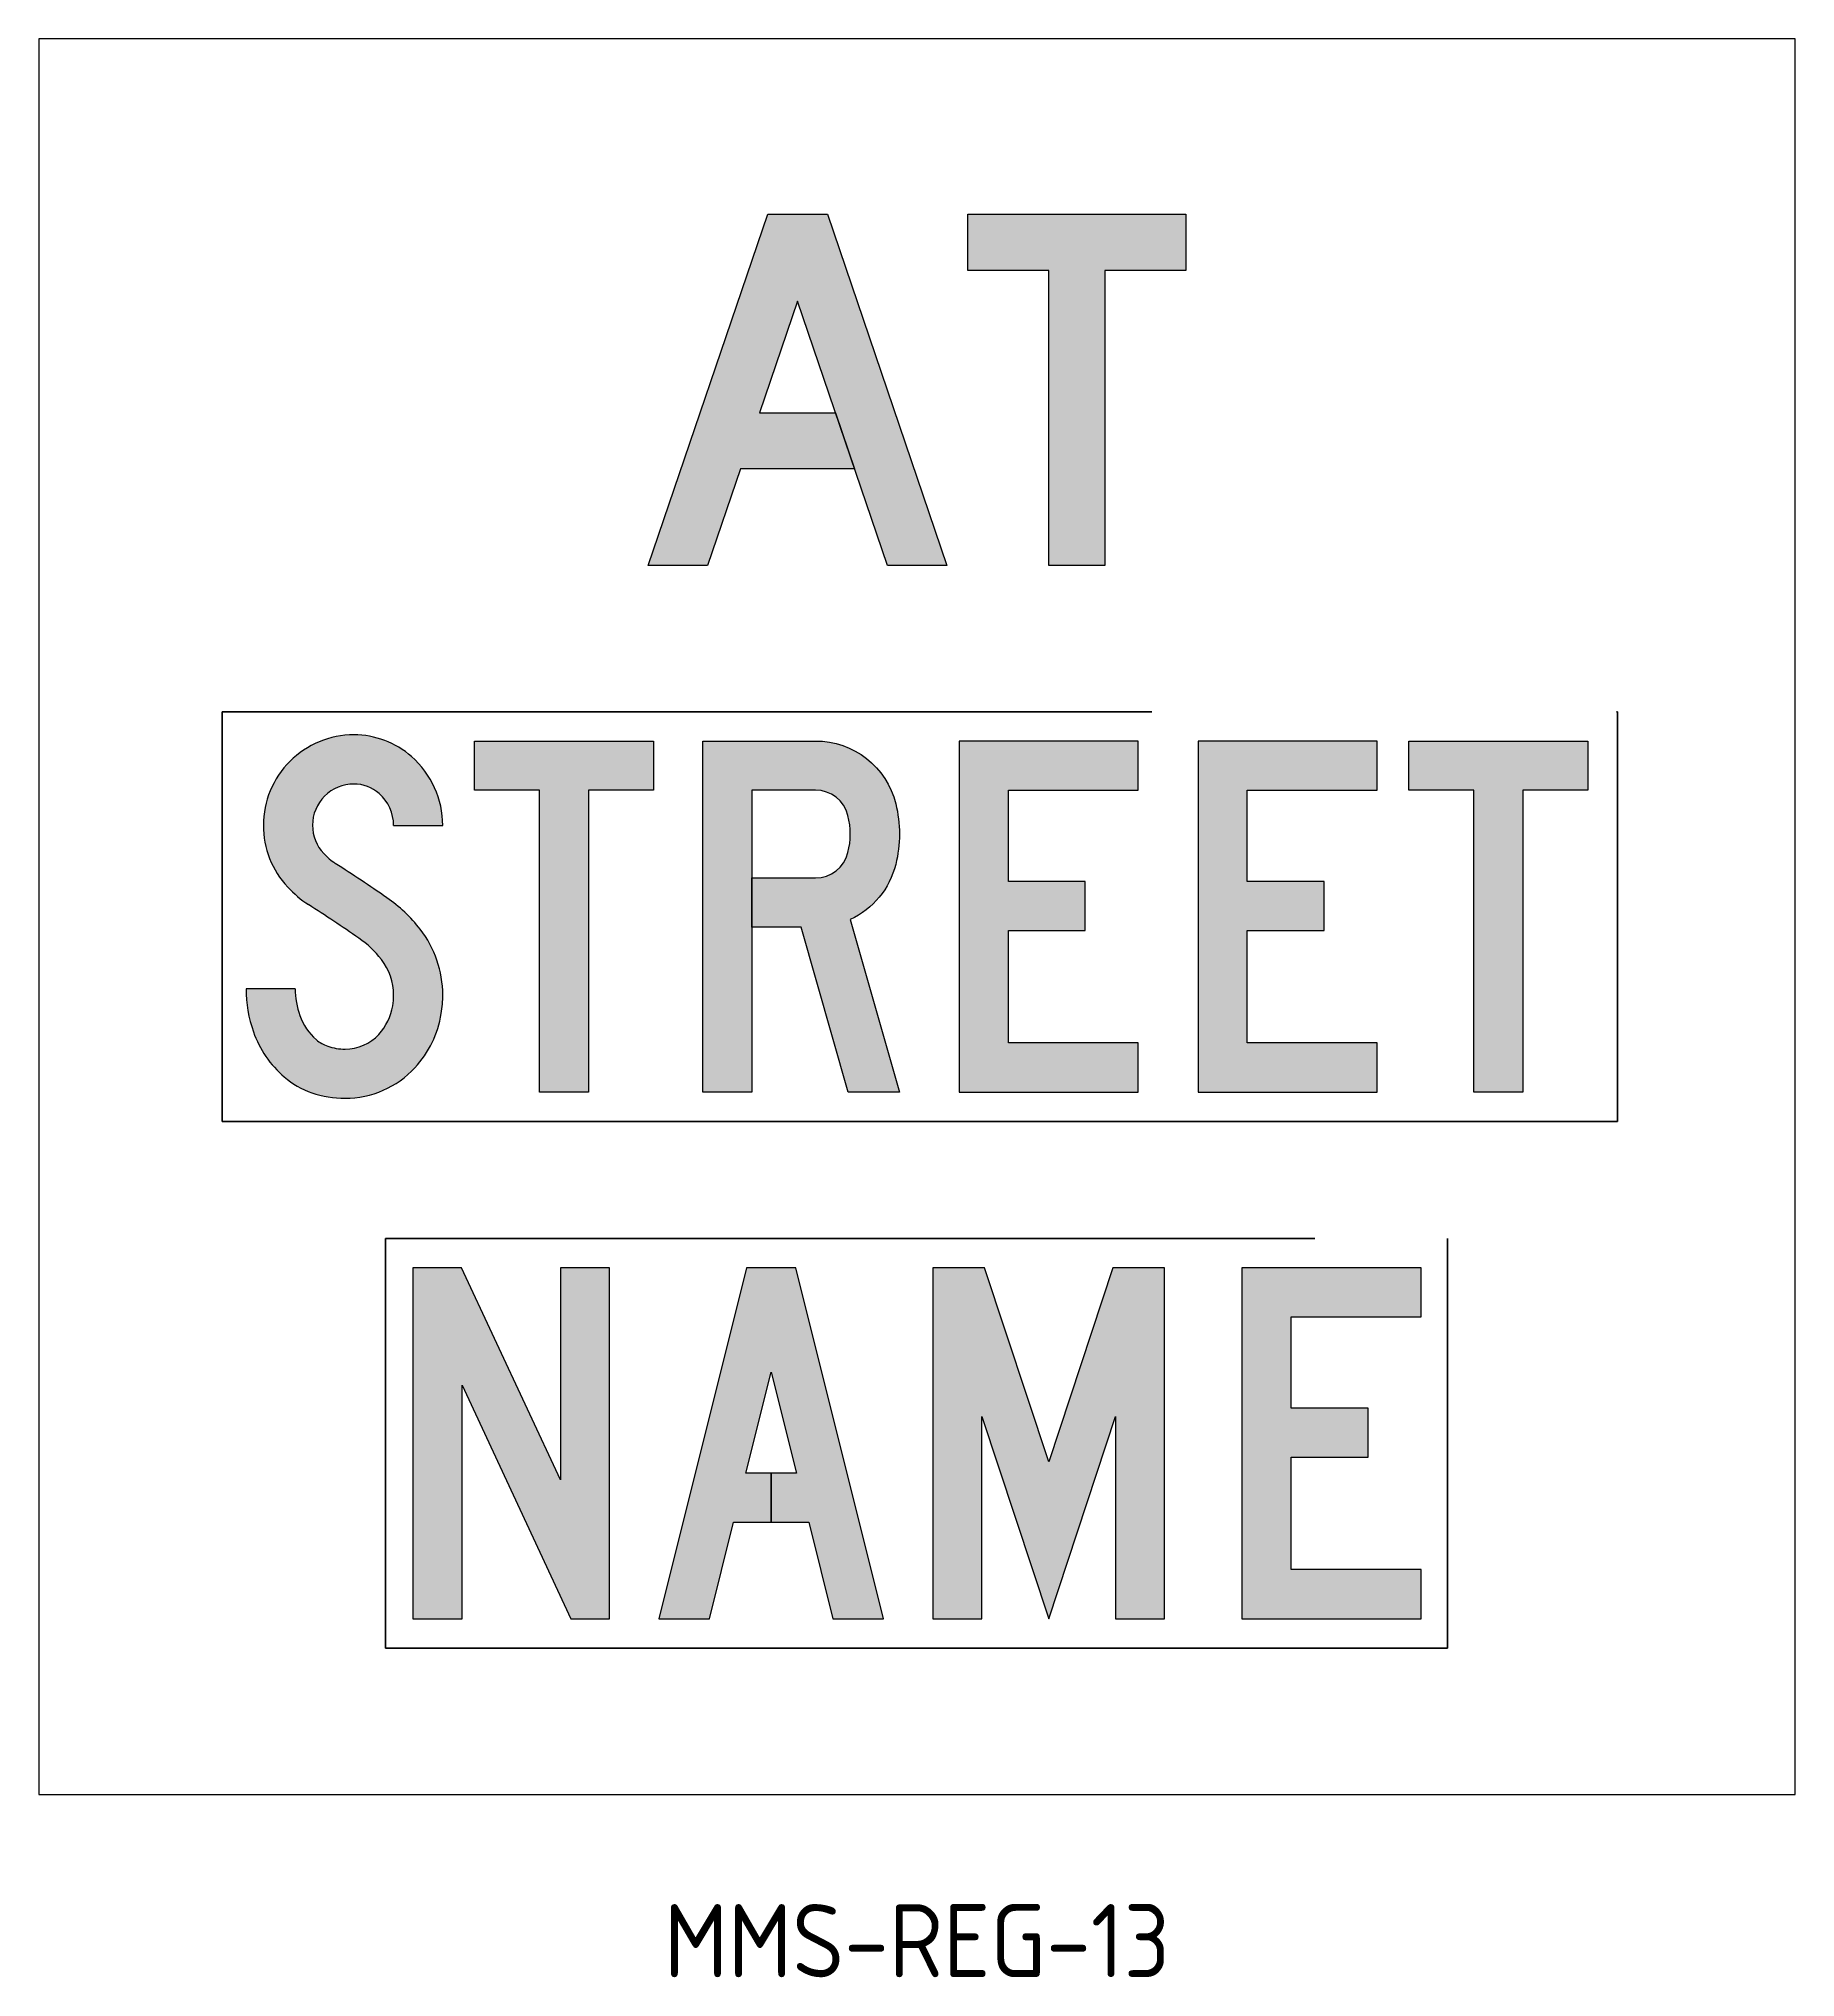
# Model space of a CAD drawing. Header units: millimetres. Extents: x 7073.6 to 7133.6, y 4533 to 4599.2.
import ezdxf
from ezdxf.enums import TextEntityAlignment as Align

# ---------------------------------------------------------------- set-up
doc = ezdxf.new("R2010")
doc.units = ezdxf.units.MM
doc.linetypes.add('CENTERX2', pattern=[101.60000000000001, 63.5, -12.7, 12.7, -12.7])
doc.linetypes.add('DASHED2', pattern=[9.524999999999999, 6.35, -3.175])
for name, color, linetype in [('DASHED 25', 1, 'DASHED2'), ('Grey Layer', 8, 'Continuous'), ('L25', 1, 'Continuous'), ('T25', 1, 'Continuous')]:
    doc.layers.add(name, color=color, linetype=linetype)
doc.layers.add('GSBWFILL', color=3, linetype='Continuous', lineweight=0)
doc.styles.add('ISO', font='isocp2.shx')
doc.styles.add('TSText', font='isocp2.shx')

# ---------------------------------------------------------------- blocks, each defined once
blk = doc.blocks.new('*U212')
at = {"layer": 'GSBWFILL', "linetype": 'Continuous', "transparency": 33554687}
blk.add_lwpolyline([(-300, -300), (300, -300), (300, 300), (-300, 300), (-300, -300)], close=True, dxfattribs=at).dxf.unprotected_set("ltscale", 0)
at = {"layer": 'GSBWFILL', "color": 250, "transparency": 33554687, "style": 'TSText'}
for s in ['levels:GSCOLORFILL|GSBWFILL|GSOUTLINE', 'panelStyle:MR-MMS-REG-13.ssm', 'chevronShoulderRadius:300.000', 'constructPanels:900|600|450', 'panelBorderRadius:300.000', 'chevronTipRadius:300.000', 'constructPanelMode:0', 'panelRoundCorners:0', 'heightRounding:10', 'panelStation:none', 'panelHeightLock:1', 'widthRounding:10', 'panelWidthLock:1', 'legendMaterial:0', 'panelName:name', 'panelMounting:0', 'panelStandard:1', 'panelMaterial:0', 'panelQuantity:1', 'marginAlign:9', 'panelShape:0', 'panelSizes:', 'version:2']:
    blk.add_text(s, height=0.001, dxfattribs=at).set_placement((0, 299.9979999999996), align=Align.CENTER)
blk = doc.blocks.new('*U208')
at = {"layer": 'GSBWFILL', "linetype": 'Continuous'}
blk.add_hatch(color=256, dxfattribs=at).paths.add_polyline_path([(27.99999999999999, 133), (90, 0), (112, 0), (112, 200), (83.99999999999999, 200), (84, 79.1412182153928), (27.65981601018314, 200), (0, 200), (0, 0), (28, 0)])
at = {"layer": 'GSBWFILL'}
blk.add_lwpolyline([(90, 0), (112, 0), (112, 200), (84, 200), (84, 79.14121821539283), (27.65981601018314, 200), (0, 200), (0, 0), (28, 0), (28, 133)], close=True, dxfattribs=at)
blk = doc.blocks.new('*U209')
at = {"layer": 'GSBWFILL', "linetype": 'Continuous'}
blk.add_hatch(color=256, dxfattribs=at).paths.add_polyline_path([(64, 140.5530424827055), (78.38826062067636, 82.99999999999999), (64.00999999999999, 82.99999999999999), (64.01, 55), (85.38826062067636, 55), (99.13826062067635, 0), (128, 0), (78, 200), (50, 200), (0, 0), (28.86173937932358, 0), (42.61173937932364, 55), (64, 54.99999999999999), (64, 83), (49.61173937932364, 83)])
at = {"layer": 'GSBWFILL'}
blk.add_lwpolyline([(64, 83), (49.61173937932364, 83), (64, 140.5530424827055), (78.38826062067636, 83), (64.00999999999999, 83), (64.00999999999999, 55), (85.38826062067636, 55), (99.13826062067636, 0), (128, 0), (78, 200), (50, 200), (0, 0), (28.86173937932358, 0), (42.61173937932364, 55), (64, 55)], close=True, dxfattribs=at)
blk = doc.blocks.new('*U210')
at = {"layer": 'GSBWFILL', "linetype": 'Continuous'}
blk.add_hatch(color=256, dxfattribs=at).paths.add_polyline_path([(66, -1.917592551338998e-15), (104, 115.1515151515151), (104, 0), (132, 0), (132, 200), (102.5147901482794, 200), (66, 89.34912076278975), (29.48520985172058, 200), (0, 200), (0, 0), (28, 0), (28, 115.1515151515151)])
at = {"layer": 'GSBWFILL'}
blk.add_lwpolyline([(66, -1.917592551338998e-15), (104, 115.1515151515151), (104, 0), (132, 0), (132, 200), (102.5147901482794, 200), (66, 89.34912076278975), (29.48520985172058, 200), (0, 200), (0, 0), (28, 0), (28, 115.1515151515151)], close=True, dxfattribs=at)
blk = doc.blocks.new('*U211')
at = {"layer": 'GSBWFILL', "linetype": 'Continuous'}
blk.add_hatch(color=256, dxfattribs=at).paths.add_polyline_path([(28, 28), (28, 92), (71.81454086025929, 92), (71.81454086025929, 120), (28, 120), (28, 172), (102, 172), (102, 200), (0, 200), (0, 0), (102, 0), (102, 28)])
at = {"layer": 'GSBWFILL'}
blk.add_lwpolyline([(28, 28), (28, 92), (71.81454086025929, 92), (71.81454086025929, 120), (28, 120), (28, 172), (102, 172), (102, 200), (0, 200), (0, 0), (102, 0), (102, 28)], close=True, dxfattribs=at)
blk = doc.blocks.new('*U207')
at = {"layer": 'Grey Layer', "color": 28, "xscale": 0.6, "yscale": 0.6, "zscale": 0.6}
for name, p in [('*U208', (0, 0)), ('*U209', (84, 0)), ('*U210', (177.6000000000004, 0)), ('*U211', (283.1999999999998, 0))]:
    blk.add_blockref(name, p, dxfattribs=at)
blk = doc.blocks.new('*U206')
at = {"layer": 'Grey Layer'}
blk.add_blockref('*U207', (-172.2000000000007, 0), dxfattribs=at)
blk = doc.blocks.new('*U137')
at = {"layer": 'GSBWFILL'}
h = blk.add_hatch(color=256, dxfattribs=at)
edge = h.paths.add_edge_path()
edge.add_arc((-588.4723226266601, -858.0780040650642), 1149.124344074378, 55.390937114462815, 57.1046488588774, ccw=False)
edge.add_arc((31.18875155796178, 39.86795207670414), 58.12169191857565, 37.884517576685596, 55.39093711446287, ccw=False)
edge.add_arc((51.07604529441613, 55.3411589762802), 32.92398202427961, -5.115907697472721e-13, 37.884517576685425, ccw=False)
edge.add_arc((45.39801581993486, 55.34115897628291), 38.60201149876088, 350.8629013217493, 359.99999999999557, ccw=False)
edge.add_arc((52.5060887035079, 54.19790915921546), 31.40258650349834, 317.29673378813345, 350.8629013217563, ccw=False)
edge.add_arc((56.3989800737183, 50.60524148717003), 26.10524148716998, 269.9999999999999, 317.29673378814437, ccw=False)
edge.add_arc((56.39898007371815, 55.00067885734074), 30.5006788573407, 251.0789535256293, 270.00000000000017, ccw=False)
edge.add_arc((52.92295380146508, 44.86019333778771), 19.78096779697818, 229.3133006079087, 251.0789535256289, ccw=False)
edge.add_arc((61.12408724516904, 54.39936889565766), 32.36089069361404, 199.4306394672327, 229.3133006079094, ccw=False)
edge.add_arc((73.76258936871797, 58.85737200696578), 45.76258937718751, 180.0011023316868, 199.4302684762635, ccw=False)
edge.add_line((28, 58.85649156598452), (0, 58.85649156598452))
edge.add_arc((73.76258927216888, 58.85737198186531), 73.76258927742312, 180.0006838712507, 199.430409309594)
edge.add_arc((61.12408724516904, 54.39936889565759), 60.36089069361399, 199.4306394672326, 229.3133006079094)
edge.add_arc((52.92295380146489, 44.86019333778737), 47.78096779697781, 229.3133006079091, 251.0789535256293)
edge.add_arc((56.39898007371816, 55.00067885734096), 58.50067885734091, 251.0789535256294, 270.0000000000002)
edge.add_arc((56.39898007371833, 50.60524148716994), 54.10524148716989, 270, 317.2967337881445)
edge.add_arc((52.50608870351375, 54.19790915921264), 59.40258650349213, 317.2967337881368, 350.8629013217596)
edge.add_arc((45.39801581995373, 55.34115897628128), 66.60201149874202, 350.8629013217525, 359.9999999999986)
edge.add_arc((51.07604529441608, 55.34115897628012), 60.92398202427966, 359.9999999999996, 397.8845175766854)
edge.add_arc((31.18875155796106, 39.86795207670393), 86.12169191857632, 37.88451757668539, 55.39093711446263)
edge.add_arc((-588.4723226266598, -858.0780040650584), 1177.124344074373, 55.39093711446263, 57.10464885887728)
edge.add_arc((69.97983884586506, 159.9151743049558), 35.25734506305535, 223.0175993707188, 237.1046488588782, ccw=False)
edge.add_arc((61.47128691910493, 151.9759336269728), 23.62003444447538, 179.9999999999997, 223.0175993707179, ccw=False)
edge.add_arc((61.37529404391439, 151.9759153760051), 23.52404156929193, 89.99988059696187, 179.9999555474589, ccw=False)
edge.add_arc((61.3753429696798, 153.7310205923658), 21.76893635288013, 48.67847151851021, 89.9999997426533, ccw=False)
edge.add_arc((59.71208169603344, 151.8392041010447), 24.28794562266184, 1.1368683772161603e-13, 48.67847151851021, ccw=False)
edge.add_line((84.00002731869529, 151.8392041010448), (112.0000273186952, 151.8392041010448))
edge.add_arc((59.71208169603332, 151.8392041010447), 52.28794562266185, 6.228754935835708e-14, 48.67847151851004)
edge.add_arc((61.37534296967969, 153.7310205923658), 49.76893635288013, 48.67847151851002, 89.99999974265315)
edge.add_arc((61.37527579294667, 151.9759336269729), 51.52402331831713, 89.99992504950285, 180)
edge.add_arc((61.47128691910104, 151.9759336269713), 51.62003444447149, 179.9999999999982, 223.0175993707195)
edge.add_arc((69.97983884586587, 159.9151743049557), 63.25734506305586, 223.0175993707178, 237.1046488588772)
blk.add_lwpolyline([(35.6243747548364, 106.8002631074727, -0.007477617457592849), (64.20035787855659, 87.70480941089664, -0.07653508003658695), (77.0612996781415, 75.55885288404744, -0.1668246549558401), (84.00002731869574, 55.34115897627992, -0.03988925045285916), (83.51021385884701, 49.21126073950864, -0.1475163149276702), (75.58309381173683, 32.90062589715426, -0.2093514251822395), (56.39898007371823, 24.50000000000005, -0.08274672380428141), (46.50867981910588, 26.14806421616401, -0.09525713690544169), (40.02729793126755, 29.86056845372718, -0.1311316713294231), (30.60631442254314, 43.6340176041005, -0.08497940783612039), (28, 58.85649156598452), (0, 58.85649156598452, 0.08498186583925775), (4.201057313777966, 34.31938411587321, 0.1311316713294234), (21.77347091575191, 8.628569035687626, 0.09525713690544146), (37.42926199944336, -0.3389924730190117, 0.08274672380428119), (56.39898007371835, -3.49999999999995, 0.2093514251822393), (96.1596199828706, 13.91098212143674, 0.1475163149276702), (111.154927272909, 44.76493413720203, 0.03988925045285871), (112.0000273186957, 55.34115897627969, 0.1668246549558401), (99.16030101424212, 92.752867538776, 0.07653508003658697), (80.10362818031524, 110.7501124835231, 0.007477617457592849), (50.83135180374566, 130.3108532539143, -0.06154387494556116), (44.20163620944518, 135.8618034449074, -0.189935492987521), (37.85125247462955, 151.9759336269729, -0.4142139455164167), (61.37534306745601, 175.499956945246, -0.1822786324601297), (75.74902124016751, 170.0798420456773, -0.2156526607116338), (84.00002731869529, 151.8392041010448), (112.0000273186952, 151.8392041010448, 0.2156526607116334), (94.23697053863691, 191.1082925529595, 0.1822786324601297), (61.37534319321935, 203.499956945246, 0.4142139455164178), (9.851252474629547, 151.9759336269729, 0.1899354929875355), (23.72959917634196, 116.7595601286042, 0.06154387494556116)], format="xyb", close=True, dxfattribs=at)
blk = doc.blocks.new('*U138')
at = {"layer": 'GSBWFILL', "linetype": 'Continuous'}
blk.add_hatch(color=256, dxfattribs=at).paths.add_polyline_path([(37, 172), (0, 172), (0, 200), (102, 200), (102, 172), (65, 172), (65, 0), (37, 0)])
at = {"layer": 'GSBWFILL'}
blk.add_lwpolyline([(37, 172), (0, 172), (0, 200), (102, 200), (102, 172), (65, 172), (65, 0), (37, 0)], close=True, dxfattribs=at)
blk = doc.blocks.new('*U139')
at = {"layer": 'GSBWFILL', "linetype": 'Continuous'}
blk.add_hatch(color=256, dxfattribs=at).paths.add_polyline_path([(0, 0), (28, 0), (28, 172), (64.26932219902316, 172, -0.3448814639906144), (82.71400707028076, 157.5600000000001, -0.1217796334961334), (82.71400707028087, 136.4400000000002, -0.3448814639906173), (64.26932219902321, 122), (28.00999999999999, 122), (28.00999999999999, 94.00000000000003), (56.12346429523939, 94.00000000000003), (82.8871924448021, 0), (112, 0), (84, 98.34205404014348, 0.2276138286676567), (109.8956479331868, 129.7200000000001, 0.1217796334961332), (109.8956479331869, 164.2799999999997, 0.3448814639906164), (64.2693221990232, 200), (0, 200)])
at = {"layer": 'GSBWFILL'}
blk.add_lwpolyline([(64.26932219902318, 122, 0.3448814639906154), (82.71400707028084, 136.44, 0.1217796334961341), (82.71400707028079, 157.56, 0.3448814639906151), (64.26932219902318, 172), (28, 172), (28, 0), (0, 0), (0, 200), (64.26932219902318, 200, -0.3448814639906151), (109.8956479331868, 164.28, -0.1217796334961341), (109.8956479331868, 129.7200000000001, -0.2276138286676568), (84, 98.3420540401435), (112, 0), (82.88719244480211, 0), (56.12346429523939, 94.00000000000003), (28.00999999999999, 94.00000000000003), (28.00999999999999, 122)], format="xyb", close=True, dxfattribs=at)
blk = doc.blocks.new('*U140')
at = {"layer": 'GSBWFILL', "linetype": 'Continuous'}
blk.add_hatch(color=256, dxfattribs=at).paths.add_polyline_path([(28, 28), (28, 92), (71.81454086025929, 92), (71.81454086025929, 120), (28, 120), (28, 172), (102, 172), (102, 200), (0, 200), (0, 0), (102, 0), (102, 28)])
at = {"layer": 'GSBWFILL'}
blk.add_lwpolyline([(28, 28), (28, 92), (71.81454086025929, 92), (71.81454086025929, 120), (28, 120), (28, 172), (102, 172), (102, 200), (0, 200), (0, 0), (102, 0), (102, 28)], close=True, dxfattribs=at)
blk = doc.blocks.new('*U141')
at = {"layer": 'GSBWFILL', "linetype": 'Continuous'}
blk.add_hatch(color=256, dxfattribs=at).paths.add_polyline_path([(28, 28), (28, 92), (71.81454086025929, 92), (71.81454086025929, 120), (28, 120), (28, 172), (102, 172), (102, 200), (0, 200), (0, 0), (102, 0), (102, 28)])
at = {"layer": 'GSBWFILL'}
blk.add_lwpolyline([(28, 28), (28, 92), (71.81454086025929, 92), (71.81454086025929, 120), (28, 120), (28, 172), (102, 172), (102, 200), (0, 200), (0, 0), (102, 0), (102, 28)], close=True, dxfattribs=at)
blk = doc.blocks.new('*U142')
at = {"layer": 'GSBWFILL', "linetype": 'Continuous'}
blk.add_hatch(color=256, dxfattribs=at).paths.add_polyline_path([(37, 172), (0, 172), (0, 200), (102, 200), (102, 172), (65, 172), (65, 0), (37, 0)])
at = {"layer": 'GSBWFILL'}
blk.add_lwpolyline([(37, 172), (0, 172), (0, 200), (102, 200), (102, 172), (65, 172), (65, 0), (37, 0)], close=True, dxfattribs=at)
blk = doc.blocks.new('*U136')
at = {"layer": 'Grey Layer', "color": 28, "yscale": 0.6}
for name, p, xscale, zscale in [('*U137', (0, 0), 0.5999998536498782, 0.5999998536498782), ('*U138', (78, 0), 0.6, 0.6), ('*U139', (156, 0), 0.6, 0.6), ('*U140', (243.5999999999995, 0), 0.6, 0.6), ('*U141', (325.1999999999989, 0), 0.6, 0.6), ('*U142', (397.1999999999989, 0), 0.6, 0.6)]:
    blk.add_blockref(name, p, dxfattribs=dict(at, xscale=xscale, zscale=zscale))
blk = doc.blocks.new('*U135')
at = {"layer": 'Grey Layer'}
blk.add_blockref('*U136', (-229.1999999999998, 0), dxfattribs=at)
blk = doc.blocks.new('*U107')
at = {"layer": 'GSBWFILL', "linetype": 'Continuous'}
blk.add_hatch(color=256, dxfattribs=at).paths.add_polyline_path([(0, 0), (68, 200), (102, 200), (170, 0), (136.2009704281322, 0), (85, 150.5910894945062), (63.37275643622598, 86.9815496010532), (106.6166813670329, 86.9815496010532), (117.4966813670329, 54.9815496010532), (52.49275643622593, 54.9815496010532), (33.79902957186789, 0)])
at = {"layer": 'GSBWFILL'}
blk.add_lwpolyline([(0, 0), (68, 200), (102, 200), (170, 0), (136.2009704281322, 0), (85, 150.5910894945062), (63.37275643622598, 86.9815496010532), (106.6166813670329, 86.9815496010532), (117.4966813670329, 54.9815496010532), (52.49275643622593, 54.9815496010532), (33.79902957186789, 0)], close=True, dxfattribs=at)
blk = doc.blocks.new('*U108')
at = {"layer": 'GSBWFILL', "linetype": 'Continuous'}
blk.add_hatch(color=256, dxfattribs=at).paths.add_polyline_path([(124, 200), (124, 168), (78, 168), (78, 0), (46, 0), (46, 168), (0, 168), (0, 200)])
at = {"layer": 'GSBWFILL'}
blk.add_lwpolyline([(124, 200), (124, 168), (78, 168), (78, 0), (46, 0), (46, 168), (0, 168), (0, 200)], close=True, dxfattribs=at)
blk = doc.blocks.new('*U106')
at = {"layer": 'GSBWFILL', "color": 28, "xscale": 0.6, "yscale": 0.6, "zscale": 0.6}
for name, p in [('*U107', (0, 0)), ('*U108', (109.2000000000007, 0))]:
    blk.add_blockref(name, p, dxfattribs=at)
blk = doc.blocks.new('*U105')
at = {"layer": 'GSBWFILL'}
blk.add_blockref('*U106', (-91.80000000000018, 0), dxfattribs=at)

msp = doc.modelspace()

# ---------------------------------------------------------------- linework, layer by layer
at = {"layer": 'DASHED 25', "ltscale": 5}
msp.add_lwpolyline([(7103.553872063538, 4544.221291060407), (7085.392327157454, 4544.221291060407), (7085.392327157454, 4558.221291060407), (7121.681099492866, 4558.221291060407), (7121.681099492866, 4544.221291060407)], close=True, dxfattribs=at)
at = {"layer": 'L25', "linetype": 'DASHED2', "ltscale": 5}
msp.add_lwpolyline([(7079.82262258421, 4562.221291060407), (7079.82262258421, 4576.221291060407), (7127.487986650498, 4576.221291060407), (7127.487986650498, 4562.221291060407), (7103.553872063538, 4562.221291060407)], close=True, dxfattribs=at)

# ---------------------------------------------------------------- block references
at = {"layer": 'Grey Layer', "xscale": 0.1, "yscale": 0.1, "zscale": 0.1}
for name, p in [('*U212', (7103.553872063538, 4569.221291060407)), ('*U135', (7103.553872063538, 4563.221291060407)), ('*U206', (7103.553872063538, 4545.221291060407))]:
    msp.add_blockref(name, p, dxfattribs=at)
at = {"layer": 'GSBWFILL', "xscale": 0.1, "yscale": 0.1, "zscale": 0.1}
msp.add_blockref('*U105', (7103.553872063538, 4581.221291060407), dxfattribs=at)

# ---------------------------------------------------------------- texts
at = {"layer": 'T25', "linetype": 'CENTERX2', "style": 'ISO'}
msp.add_text('MMS-REG-13', height=2.5, dxfattribs=at).set_placement((7103.553068150301, 4534.221290857723), align=Align.MIDDLE_CENTER)

doc.saveas('drawing.dxf')
